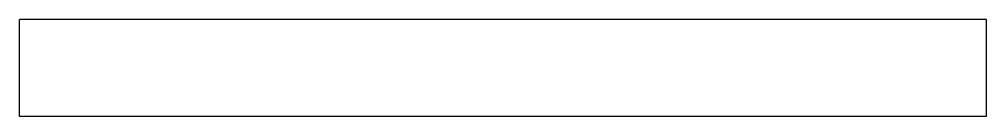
# Paper-space layout '_Top' of a CAD drawing. Header units: millimetres. Extents: x 0 to 60, y -6 to 0.
import ezdxf

# ---------------------------------------------------------------- set-up
doc = ezdxf.new("R2010")
doc.units = ezdxf.units.MM

psp = doc.layouts.new('_Top')

# ---------------------------------------------------------------- linework, layer by layer
at = {"color": 7, "linetype": 'Continuous', "lineweight": 25}
for p, q in [((60, 0), (0, 0)), ((0, -6), (0, 0)), ((60, -6), (60, 0)), ((60, -6), (0, -6))]:
    psp.add_line(p, q, dxfattribs=at)

doc.saveas('drawing.dxf')
